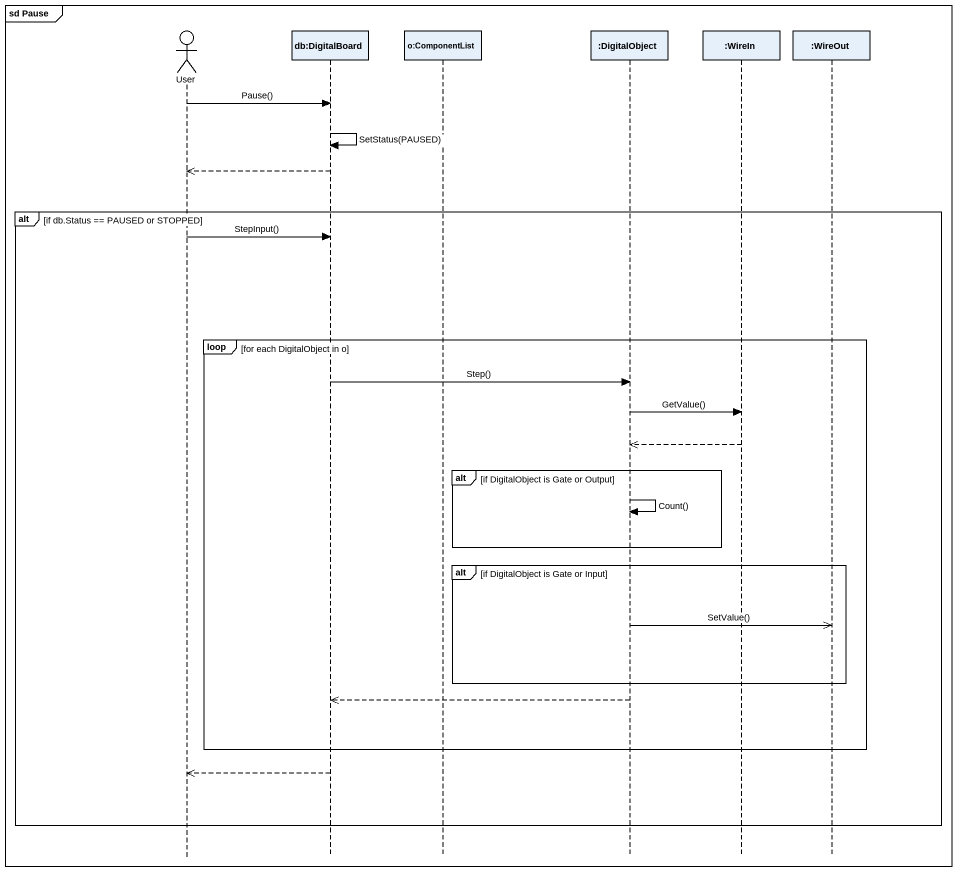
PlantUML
@startuml
mainframe sd Pause
hide footbox
actor User
participant "db:DigitalBoard" as db_DigitalBoard
participant "o:ComponentList" as o_ComponentList
participant ":DigitalObject" as DigitalObject
participant ":WireIn" as WireIn
participant ":WireOut" as WireOut

User -> db_DigitalBoard : Pause()
db_DigitalBoard -> db_DigitalBoard : SetStatus(PAUSED)
db_DigitalBoard -->> User
alt if db.Status == PAUSED or STOPPED
  User -> db_DigitalBoard : StepInput()
  loop for each DigitalObject in o
    db_DigitalBoard -> DigitalObject : Step()
    DigitalObject -> WireIn : GetValue()
    WireIn -->> DigitalObject
    alt if DigitalObject is Gate or Output
      DigitalObject -> DigitalObject : Count()
    end
    alt if DigitalObject is Gate or Input
      DigitalObject ->> WireOut : SetValue()
    end
    DigitalObject -->> db_DigitalBoard
  end
  db_DigitalBoard -->> User
end
@enduml
